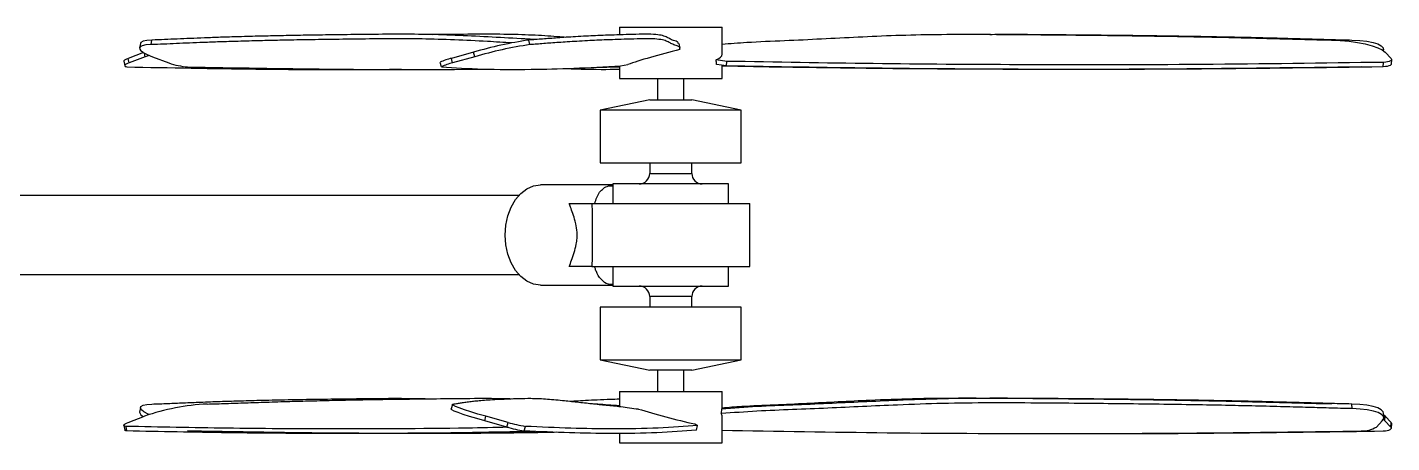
# Model space of a CAD drawing. Header units: millimetres. Extents: x 0 to 297, y 0 to 210.
# Drawn here: x 170.8 to 214.02, y 156.8 to 169.95 of the extents above; entities that cross this region are included whole.
import ezdxf

# ---------------------------------------------------------------- set-up
doc = ezdxf.new("R2010")
doc.units = ezdxf.units.MM

msp = doc.modelspace()

# ---------------------------------------------------------------- linework, layer by layer
at = {"color": 7, "linetype": 'Continuous', "lineweight": 25}
for p, q in [((189.558, 169.953), (189.558, 169.714)), ((189.558, 169.953), (192.808, 169.953)), ((192.808, 169.106), (192.808, 169.953)), ((174.385, 169.443), (174.358, 169.298)), ((174.722, 169.406), (174.75, 169.551)), ((186.725, 169.406), (186.688, 169.551)), ((191.486, 169.294), (191.448, 169.439)), ((174.482, 169.153), (173.999, 168.97)), ((174.026, 168.825), (173.999, 168.97)), ((174.539, 169.019), (174.026, 168.825)), ((174.539, 169.019), (174.517, 169.133)), ((174.662, 169.063), (174.539, 169.019)), ((174.771, 169.019), (175.283, 168.825)), ((184.937, 169.164), (184.238, 168.97)), ((184.275, 168.825), (184.238, 168.97)), ((184.975, 169.019), (184.275, 168.825)), ((184.975, 169.019), (184.937, 169.164)), ((213.761, 169.209), (213.757, 169.268)), ((213.814, 169.164), (214.002, 168.97)), ((173.861, 168.877), (173.889, 168.732)), ((183.921, 168.7), (183.883, 168.844)), ((188.349, 168.67), (189.558, 168.697)), ((189.558, 168.729), (189.558, 168.328)), ((189.596, 168.73), (189.825, 168.773)), ((192.963, 168.875), (192.619, 168.922)), ((192.953, 168.73), (192.635, 168.773)), ((192.808, 168.328), (192.808, 168.75)), ((192.953, 168.73), (192.963, 168.875)), ((213.751, 168.7), (213.761, 168.844)), ((214.008, 168.79), (214.018, 168.935)), ((189.558, 168.328), (192.808, 168.328)), ((190.767, 168.328), (190.767, 167.661)), ((191.6, 167.661), (191.6, 168.328)), ((190.518, 167.661), (188.95, 167.328)), ((188.95, 167.328), (188.95, 165.661)), ((193.417, 167.328), (188.95, 167.328)), ((190.518, 167.661), (191.848, 167.661)), ((193.417, 167.328), (191.848, 167.661)), ((193.417, 165.661), (193.417, 167.328)), ((188.95, 165.661), (193.417, 165.661)), ((190.517, 165.661), (190.517, 165.328)), ((191.85, 165.328), (191.85, 165.661)), ((190.517, 165.328), (190.712, 165.328)), ((190.712, 165.328), (191.85, 165.328)), ((189.35, 164.961), (187.059, 164.961)), ((189.35, 164.995), (189.35, 164.378)), ((189.887, 164.995), (189.35, 164.995)), ((193.017, 164.995), (189.887, 164.995)), ((193.017, 164.378), (193.017, 164.995)), ((186.371, 164.628), (163.783, 164.628)), ((188.687, 164.378), (193.683, 164.378)), ((193.683, 162.378), (193.683, 164.378)), ((165.164, 162.128), (186.371, 162.128)), ((188.687, 162.378), (193.683, 162.378)), ((189.35, 162.378), (189.35, 161.761)), ((193.017, 161.761), (193.017, 162.378)), ((187.059, 161.795), (189.35, 161.795)), ((189.35, 161.761), (189.887, 161.761)), ((189.887, 161.761), (193.017, 161.761)), ((190.517, 161.428), (190.517, 161.095)), ((190.712, 161.428), (190.517, 161.428)), ((191.85, 161.428), (190.712, 161.428)), ((191.85, 161.095), (191.85, 161.428)), ((188.95, 161.095), (188.95, 159.428)), ((193.417, 161.095), (188.95, 161.095)), ((193.417, 159.428), (193.417, 161.095)), ((188.95, 159.428), (190.518, 159.095)), ((188.95, 159.428), (193.417, 159.428)), ((191.848, 159.095), (190.518, 159.095)), ((190.767, 159.095), (190.767, 158.428)), ((191.6, 158.428), (191.6, 159.095)), ((191.848, 159.095), (193.417, 159.428)), ((189.558, 158.428), (189.558, 157.95)), ((189.558, 158.428), (192.808, 158.428)), ((192.808, 157.871), (192.808, 158.428)), ((174.385, 157.918), (174.358, 157.773)), ((184.266, 158.015), (184.228, 157.87)), ((192.789, 157.87), (192.782, 157.724)), ((212.765, 157.881), (212.755, 158.026)), ((213.767, 157.598), (213.757, 157.743)), ((173.861, 157.352), (173.889, 157.207)), ((173.961, 157.175), (173.933, 157.319)), ((173.999, 157.445), (174.511, 157.639)), ((185.292, 157.494), (185.329, 157.639)), ((185.992, 157.3), (185.292, 157.494)), ((186.029, 157.445), (185.329, 157.639)), ((185.992, 157.3), (186.029, 157.445)), ((186.54, 157.175), (186.578, 157.319)), ((191.944, 157.397), (192.031, 157.35)), ((191.994, 157.205), (192.031, 157.35)), ((192.808, 156.803), (192.808, 157.651)), ((213.532, 157.3), (213.719, 157.494)), ((213.804, 157.494), (213.753, 157.538)), ((213.814, 157.639), (213.761, 157.684)), ((213.804, 157.494), (213.814, 157.639)), ((213.992, 157.3), (213.804, 157.494)), ((214.002, 157.445), (213.814, 157.639)), ((213.992, 157.3), (214.002, 157.445)), ((214.008, 157.265), (214.018, 157.41)), ((189.558, 157.099), (189.558, 156.803)), ((189.558, 156.803), (192.808, 156.803))]:
    msp.add_line(p, q, dxfattribs=at)
at = {"color": 7, "linetype": 'Continuous', "lineweight": 25, "flags": 128}
for points in [[(174.722, 169.406), (174.562, 169.393), (174.445, 169.368), (174.376, 169.33), (174.357, 169.282), (174.389, 169.224), (174.471, 169.16), (174.6, 169.091), (174.771, 169.019)], [(174.75, 169.551), (174.589, 169.538), (174.472, 169.513), (174.403, 169.475), (174.385, 169.443)], [(212.113, 169.551), (212.39, 169.538), (212.666, 169.513), (212.932, 169.475), (213.178, 169.427), (213.396, 169.369), (213.579, 169.305), (213.72, 169.236), (213.814, 169.164)], [(212.755, 169.551), (213.007, 169.538), (213.234, 169.513), (213.428, 169.475), (213.581, 169.427), (213.688, 169.369), (213.747, 169.305), (213.754, 169.236), (213.748, 169.218)], [(173.999, 168.97), (173.948, 168.948), (173.907, 168.928), (173.879, 168.908), (173.864, 168.89), (173.861, 168.877)], [(214.002, 168.97), (214.016, 168.948), (214.016, 168.928), (214.003, 168.908), (213.977, 168.89), (213.939, 168.875), (213.889, 168.862), (213.829, 168.851), (213.761, 168.844)], [(174.026, 168.825), (173.975, 168.804), (173.935, 168.783), (173.907, 168.763), (173.891, 168.746), (173.889, 168.73), (173.9, 168.717), (173.924, 168.707), (173.961, 168.7)], [(214.008, 168.79), (214.006, 168.783), (213.993, 168.763), (213.967, 168.746), (213.929, 168.73), (213.879, 168.717), (213.819, 168.707), (213.751, 168.7)], [(185.939, 163.378), (185.96, 163.687), (186.024, 163.984), (186.128, 164.258), (186.267, 164.498), (186.437, 164.695), (186.63, 164.841), (186.84, 164.931), (187.059, 164.961)], [(187.059, 161.795), (186.84, 161.825), (186.63, 161.915), (186.437, 162.062), (186.267, 162.258), (186.128, 162.498), (186.024, 162.772), (185.96, 163.069), (185.939, 163.378)], [(174.665, 157.693), (174.627, 157.711), (174.498, 157.78), (174.417, 157.844), (174.385, 157.902), (174.403, 157.95), (174.472, 157.988), (174.589, 158.013), (174.75, 158.026)], [(185.292, 157.494), (185.04, 157.566), (184.81, 157.635), (184.61, 157.699), (184.447, 157.757), (184.326, 157.805), (184.253, 157.843), (184.228, 157.868), (184.228, 157.87)], [(185.329, 157.639), (185.077, 157.711), (184.848, 157.78), (184.648, 157.844), (184.484, 157.902), (184.364, 157.95), (184.29, 157.988), (184.265, 158.013), (184.291, 158.026)], [(213.757, 157.743), (213.747, 157.78), (213.688, 157.844), (213.581, 157.902), (213.428, 157.95), (213.234, 157.988), (213.007, 158.013), (212.755, 158.026)], [(213.719, 157.494), (213.764, 157.566), (213.757, 157.635), (213.698, 157.699), (213.591, 157.757), (213.438, 157.805), (213.244, 157.843), (213.018, 157.868), (212.765, 157.881)], [(173.933, 157.319), (173.897, 157.326), (173.873, 157.337), (173.862, 157.35), (173.864, 157.365), (173.879, 157.383), (173.907, 157.403), (173.948, 157.423), (173.999, 157.445)], [(214.018, 157.41), (214.016, 157.423), (214.002, 157.445)], [(173.961, 157.175), (173.924, 157.182), (173.9, 157.192), (173.889, 157.205), (173.889, 157.207)], [(213.751, 157.175), (213.819, 157.182), (213.879, 157.192), (213.929, 157.205), (213.967, 157.221), (213.993, 157.238), (214.006, 157.258), (214.006, 157.279), (213.992, 157.3)]]:
    msp.add_lwpolyline(points, dxfattribs=at)
at = {"color": 7, "linetype": 'Continuous', "lineweight": 25}
for centre, radius, start, end in [((188.517, 157.122), 12.562, 98.3706, 106.5543), ((188.554, 156.977), 12.562, 98.3706, 106.5543), ((184.483, 167.712), 1.282, 101.0219, 117.8969), ((176.064, 171.057), 2.365, 250.7283, 265.5197), ((184.52, 167.567), 1.282, 101.0219, 117.8969), ((190.183, 165.328), 0.333, 270, 0), ((192.183, 165.328), 0.333, 180, 270), ((190.183, 161.428), 0.333, 0, 90), ((192.183, 161.428), 0.333, 90, 180), ((174.558, 157.819), 0.206, 192.9487, 248.3556), ((176.821, 151.068), 6.965, 92.6035, 109.3651), ((187.415, 162.247), 4.998, 253.91, 260.3655), ((187.377, 162.102), 4.998, 253.91, 260.3655), ((213.066, 158.103), 0.929, 268.9429, 300.1288)]:
    msp.add_arc(centre, radius, start, end, dxfattribs=at)
for centre, major_axis, ratio, start_param, end_param in [((191.183, 169.063), (1.625, 0.422), 0.064978, 1.374803, 2.543552), ((191.183, 169.218), (1.625, -0.121), 0.257492, 5.814836, 6.302315), ((191.183, 167.445), (-0.467, 7.065), 0.220316, 4.886935, 4.908365), ((191.183, 157.693), (1.625, -0.422), 0.064978, 4.049351, 5.21676), ((191.183, 157.538), (1.625, 0.121), 0.257492, 6.264055, 6.443157)]:
    msp.add_ellipse(centre, major_axis=major_axis, ratio=ratio, start_param=start_param, end_param=end_param, dxfattribs=at)
for points, knots in [([(186.155, 169.46), (185.896, 169.475), (185.281, 169.51), (184.315, 169.558), (183.279, 169.588), (182.267, 169.59), (181.29, 169.579), (180.366, 169.568), (179.548, 169.555), (178.828, 169.542), (178.149, 169.527), (177.512, 169.51), (176.916, 169.492), (176.402, 169.473), (175.948, 169.455), (175.53, 169.437), (175.127, 169.42), (174.857, 169.411), (174.722, 169.406)], [0, 0, 0, 0, 0.0578, 0.136909, 0.219457, 0.305479, 0.396908, 0.479049, 0.552044, 0.616772, 0.674113, 0.73792, 0.792958, 0.841041, 0.883982, 0.923586, 0.961657, 1, 1, 1, 1]), ([(186.905, 169.566), (186.75, 169.574), (186.25, 169.6), (185.386, 169.652), (184.332, 169.703), (183.297, 169.733), (182.287, 169.734), (181.311, 169.724), (180.387, 169.712), (179.571, 169.7), (178.852, 169.687), (178.173, 169.672), (177.537, 169.655), (176.942, 169.637), (176.429, 169.618), (175.974, 169.599), (175.557, 169.582), (175.154, 169.565), (174.885, 169.555), (174.75, 169.551)], [0, 0, 0, 0, 0.033004, 0.106814, 0.181851, 0.260168, 0.341747, 0.428392, 0.506219, 0.575384, 0.63672, 0.691058, 0.751531, 0.803697, 0.849278, 0.889989, 0.927541, 0.963641, 1, 1, 1, 1]), ([(187.857, 169.634), (187.795, 169.639), (187.485, 169.665), (186.893, 169.703), (186.015, 169.733), (185.011, 169.734), (184.202, 169.726), (183.732, 169.721), (183.627, 169.719)], [0, 0, 0, 0, 0.051054, 0.256556, 0.47104, 0.69446, 0.931751, 1, 1, 1, 1]), ([(191.425, 169.433), (191.425, 169.45), (191.423, 169.496), (191.263, 169.531), (191.148, 169.59), (191.041, 169.651), (190.894, 169.704), (190.65, 169.733), (190.286, 169.734), (189.881, 169.724), (189.491, 169.712), (189.135, 169.7), (188.811, 169.687), (188.495, 169.672), (188.186, 169.655), (187.883, 169.637), (187.61, 169.618), (187.359, 169.599), (187.125, 169.582), (186.901, 169.565), (186.759, 169.555), (186.688, 169.551)], [0, 0, 0, 0, 0.035718, 0.1011182, 0.1653333, 0.2290432, 0.2938114, 0.361411, 0.4318267, 0.506614, 0.5737913, 0.6334915, 0.6864334, 0.7333357, 0.7855328, 0.8305606, 0.869904, 0.9050437, 0.9374564, 0.9686164, 1, 1, 1, 1]), ([(191.473, 169.249), (191.476, 169.28), (191.481, 169.342), (191.305, 169.386), (191.186, 169.444), (191.08, 169.506), (190.933, 169.558), (190.69, 169.588), (190.327, 169.59), (189.921, 169.579), (189.531, 169.568), (189.174, 169.555), (188.851, 169.542), (188.534, 169.527), (188.225, 169.51), (187.921, 169.492), (187.648, 169.473), (187.397, 169.455), (187.163, 169.437), (186.939, 169.42), (186.797, 169.411), (186.725, 169.406)], [0, 0, 0, 0, 0.063369, 0.126884, 0.189255, 0.25112, 0.313997, 0.379608, 0.447981, 0.52065, 0.585938, 0.643956, 0.695403, 0.740978, 0.791694, 0.835439, 0.873656, 0.907787, 0.939265, 0.969524, 1, 1, 1, 1]), ([(192.808, 169.422), (193.067, 169.442), (193.703, 169.493), (194.786, 169.531), (195.958, 169.59), (197.123, 169.651), (198.324, 169.704), (199.603, 169.733), (200.977, 169.734), (202.359, 169.724), (203.672, 169.712), (204.845, 169.7), (205.887, 169.687), (206.882, 169.672), (207.827, 169.655), (208.725, 169.637), (209.512, 169.618), (210.216, 169.599), (210.868, 169.582), (211.494, 169.565), (211.906, 169.555), (212.113, 169.551)], [0, 0, 0, 0, 0.044248, 0.10907, 0.172717, 0.235863, 0.300058, 0.36706, 0.436853, 0.510979, 0.577562, 0.636734, 0.689207, 0.735695, 0.78743, 0.832059, 0.871055, 0.905884, 0.93801, 0.968894, 1, 1, 1, 1]), ([(201.285, 169.73), (201.505, 169.731), (202.21, 169.735), (203.335, 169.723), (204.627, 169.713), (205.775, 169.7), (206.792, 169.687), (207.758, 169.672), (208.671, 169.655), (209.533, 169.637), (210.284, 169.618), (210.953, 169.599), (211.57, 169.582), (212.164, 169.565), (212.558, 169.555), (212.755, 169.551)], [0, 0, 0, 0, 0.056327, 0.18054, 0.292114, 0.39127, 0.4792, 0.5571, 0.643794, 0.71858, 0.783925, 0.842288, 0.896122, 0.947875, 1, 1, 1, 1]), ([(173.961, 168.7), (175.312, 168.674), (178.013, 168.622), (180.943, 168.609), (182.527, 168.626), (182.651, 168.627)], [0, 0, 0, 0, 0.48, 0.959157, 1, 1, 1, 1]), ([(175.879, 168.7), (177.368, 168.673), (180.343, 168.621), (183.467, 168.609), (185.085, 168.628), (185.327, 168.631)], [0, 0, 0, 0, 0.460021, 0.919234, 1, 1, 1, 1]), ([(183.921, 168.7), (184.343, 168.673), (185.188, 168.619), (186.622, 168.615), (188.086, 168.65), (189.093, 168.704), (189.596, 168.73)], [0, 0, 0, 0, 0.280354, 0.560215, 0.780034, 1, 1, 1, 1]), ([(187.83, 168.651), (188.005, 168.644), (188.645, 168.617), (189.174, 168.622), (189.558, 168.625)], [0, 0, 0, 0, 0.272657, 1, 1, 1, 1]), ([(213.049, 168.7), (211.083, 168.673), (207.154, 168.619), (201.745, 168.615), (196.962, 168.649), (194.138, 168.699), (192.808, 168.722)], [0, 0, 0, 0, 0.287348, 0.574192, 0.799494, 1, 1, 1, 1]), ([(213.751, 168.7), (211.837, 168.673), (208.013, 168.619), (202.611, 168.615), (197.592, 168.65), (194.5, 168.704), (192.953, 168.73)], [0, 0, 0, 0, 0.280354, 0.560215, 0.780034, 1, 1, 1, 1]), ([(213.761, 168.844), (211.847, 168.817), (208.023, 168.764), (202.621, 168.76), (197.602, 168.795), (194.51, 168.849), (192.963, 168.875)], [0, 0, 0, 0, 0.280354, 0.560215, 0.780034, 1, 1, 1, 1]), ([(188.775, 164.378), (188.818, 164.506), (188.883, 164.698), (189.05, 164.856), (189.185, 164.941), (189.302, 164.939), (189.35, 164.938)], [0, 0, 0, 0, 0.422845, 0.632364, 0.849539, 1, 1, 1, 1]), ([(187.969, 162.378), (187.992, 162.444), (188.038, 162.578), (188.122, 162.809), (188.188, 163.044), (188.22, 163.27), (188.222, 163.497), (188.191, 163.682), (188.142, 163.877), (188.081, 164.061), (188.015, 164.24), (187.982, 164.34), (187.969, 164.378)], [0, 0, 0, 0, 0.131407, 0.264963, 0.386847, 0.459281, 0.533795, 0.638798, 0.679815, 0.799875, 0.923276, 1, 1, 1, 1]), ([(187.969, 164.378), (188.061, 164.378), (188.249, 164.378), (188.455, 164.378), (188.608, 164.378), (188.672, 164.378), (188.684, 164.378), (188.687, 164.378)], [0, 0, 0, 0, 0.233449, 0.4742043, 0.703204, 0.9385971, 1, 1, 1, 1]), ([(188.687, 164.378), (188.687, 164.346), (188.691, 164.08), (188.699, 163.671), (188.698, 163.027), (188.691, 162.636), (188.687, 162.378)], [0, 0, 0, 0, 0.0493631, 0.4094146, 0.6093344, 1, 1, 1, 1]), ([(188.687, 162.378), (188.655, 162.378), (188.587, 162.378), (188.304, 162.378), (188.051, 162.378), (187.969, 162.378)], [0, 0, 0, 0, 0.360619, 0.792278, 1, 1, 1, 1]), ([(189.35, 161.81), (189.328, 161.808), (189.194, 161.797), (189.015, 161.916), (188.874, 162.096), (188.806, 162.267), (188.785, 162.344), (188.775, 162.378)], [0, 0, 0, 0, 0.068233, 0.40524, 0.759211, 0.892679, 1, 1, 1, 1]), ([(174.75, 158.026), (174.918, 158.032), (175.255, 158.044), (175.765, 158.066), (176.315, 158.089), (176.893, 158.11), (177.516, 158.13), (178.195, 158.148), (178.993, 158.165), (179.854, 158.18), (180.776, 158.193), (181.742, 158.203), (182.676, 158.213), (183.336, 158.2), (183.613, 158.194)], [0, 0, 0, 0, 0.059398, 0.119132, 0.183554, 0.257021, 0.323935, 0.401254, 0.49111, 0.595636, 0.691253, 0.798707, 0.915578, 1, 1, 1, 1]), ([(176.504, 158.026), (176.704, 158.032), (177.105, 158.044), (177.73, 158.066), (178.402, 158.089), (179.093, 158.11), (179.819, 158.13), (180.593, 158.148), (181.482, 158.165), (182.422, 158.18), (183.412, 158.193), (184.434, 158.203), (185.39, 158.213), (185.951, 158.201), (186.169, 158.196)], [0, 0, 0, 0, 0.060002, 0.120342, 0.18542, 0.259633, 0.327227, 0.405332, 0.496101, 0.601688, 0.698277, 0.806823, 0.924881, 1, 1, 1, 1]), ([(184.291, 158.026), (184.336, 158.032), (184.428, 158.044), (184.557, 158.066), (184.698, 158.089), (184.853, 158.11), (185.029, 158.13), (185.23, 158.148), (185.477, 158.165), (185.753, 158.18), (186.056, 158.193), (186.38, 158.204), (186.738, 158.212), (187.185, 158.196), (187.705, 158.149), (188.216, 158.093), (188.69, 158.04), (189.142, 157.994), (189.584, 157.952), (189.969, 157.897), (190.162, 157.87)], [0, 0, 0, 0, 0.037931, 0.076076, 0.117216, 0.164132, 0.206862, 0.256238, 0.313619, 0.380368, 0.441429, 0.510048, 0.584681, 0.658688, 0.728788, 0.782442, 0.835952, 0.890248, 0.945233, 1, 1, 1, 1]), ([(187.986, 158.118), (188.044, 158.121), (188.215, 158.132), (188.506, 158.147), (188.877, 158.165), (189.233, 158.179), (189.463, 158.186), (189.558, 158.189)], [0, 0, 0, 0, 0.102362, 0.302857, 0.53586, 0.806901, 1, 1, 1, 1]), ([(212.755, 158.026), (212.509, 158.032), (212.017, 158.044), (211.263, 158.066), (210.45, 158.089), (209.604, 158.11), (208.702, 158.13), (207.727, 158.148), (206.591, 158.165), (205.375, 158.18), (204.082, 158.193), (202.735, 158.204), (201.298, 158.212), (199.827, 158.196), (198.476, 158.149), (197.262, 158.093), (196.155, 158.04), (195.042, 157.994), (193.92, 157.952), (193.165, 157.897), (192.789, 157.87)], [0, 0, 0, 0, 0.037931, 0.076076, 0.117216, 0.164132, 0.206862, 0.256238, 0.313619, 0.380368, 0.441429, 0.510048, 0.584681, 0.658688, 0.728788, 0.782442, 0.835952, 0.890248, 0.945233, 1, 1, 1, 1]), ([(212.113, 158.026), (211.855, 158.032), (211.34, 158.044), (210.543, 158.066), (209.686, 158.089), (208.799, 158.11), (207.859, 158.13), (206.849, 158.148), (205.68, 158.165), (204.435, 158.18), (203.117, 158.193), (201.748, 158.204), (200.296, 158.212), (198.855, 158.196), (197.596, 158.149), (196.489, 158.093), (195.485, 158.04), (194.461, 157.994), (193.545, 157.959), (193.014, 157.915), (192.808, 157.898)], [0, 0, 0, 0, 0.03871, 0.077639, 0.119624, 0.167503, 0.211111, 0.261501, 0.320061, 0.388181, 0.450496, 0.520525, 0.596691, 0.672218, 0.743758, 0.798514, 0.853124, 0.908534, 0.964649, 1, 1, 1, 1]), ([(188.623, 158.048), (188.651, 158.046), (188.892, 158.026), (189.213, 158.007), (189.494, 157.985), (189.558, 157.981)], [0, 0, 0, 0, 0.089487, 0.791933, 1, 1, 1, 1]), ([(212.765, 157.881), (212.519, 157.887), (212.027, 157.899), (211.272, 157.921), (210.458, 157.944), (209.612, 157.965), (208.709, 157.985), (207.733, 158.003), (206.596, 158.02), (205.378, 158.035), (204.083, 158.048), (202.734, 158.059), (201.296, 158.067), (199.824, 158.051), (198.473, 158.003), (197.259, 157.948), (196.151, 157.895), (195.037, 157.849), (193.914, 157.806), (193.159, 157.751), (192.782, 157.724)], [0, 0, 0, 0, 0.037922, 0.07606, 0.117197, 0.164116, 0.206855, 0.256247, 0.313652, 0.380434, 0.441528, 0.510188, 0.584826, 0.658786, 0.728843, 0.782477, 0.83598, 0.890276, 0.94525, 1, 1, 1, 1]), ([(186.03, 157.29), (185.598, 157.281), (183.67, 157.242), (180.705, 157.234), (177.103, 157.253), (174.991, 157.297), (173.933, 157.319)], [0, 0, 0, 0, 0.100667, 0.450073, 0.724813, 1, 1, 1, 1]), ([(192.031, 157.35), (191.631, 157.318), (190.829, 157.252), (189.454, 157.232), (188.042, 157.253), (187.066, 157.297), (186.578, 157.319)], [0, 0, 0, 0, 0.279917, 0.559681, 0.779662, 1, 1, 1, 1]), ([(186.886, 157.16), (186.177, 157.146), (183.968, 157.1), (180.731, 157.088), (177.131, 157.108), (175.018, 157.152), (173.961, 157.175)], [0, 0, 0, 0, 0.155372, 0.483524, 0.741552, 1, 1, 1, 1]), ([(187.568, 157.133), (187.37, 157.128), (185.834, 157.094), (183.101, 157.09), (179.401, 157.108), (177.054, 157.152), (175.879, 157.175)], [0, 0, 0, 0, 0.054342, 0.421746, 0.710638, 1, 1, 1, 1]), ([(191.994, 157.205), (191.593, 157.173), (190.792, 157.107), (189.416, 157.087), (188.004, 157.108), (187.029, 157.152), (186.54, 157.175)], [0, 0, 0, 0, 0.279917, 0.559681, 0.779662, 1, 1, 1, 1]), ([(192.808, 157.198), (194.547, 157.168), (198.189, 157.106), (203.405, 157.087), (208.414, 157.108), (211.503, 157.152), (213.049, 157.175)], [0, 0, 0, 0, 0.261976, 0.54871, 0.774172, 1, 1, 1, 1]), ([(204.239, 157.096), (204.387, 157.096), (206.066, 157.088), (209.242, 157.111), (212.247, 157.153), (213.751, 157.175)], [0, 0, 0, 0, 0.046035, 0.52263, 1, 1, 1, 1])]:
    msp.add_open_spline(points, degree=3, knots=knots, dxfattribs=at)

doc.saveas('drawing.dxf')
